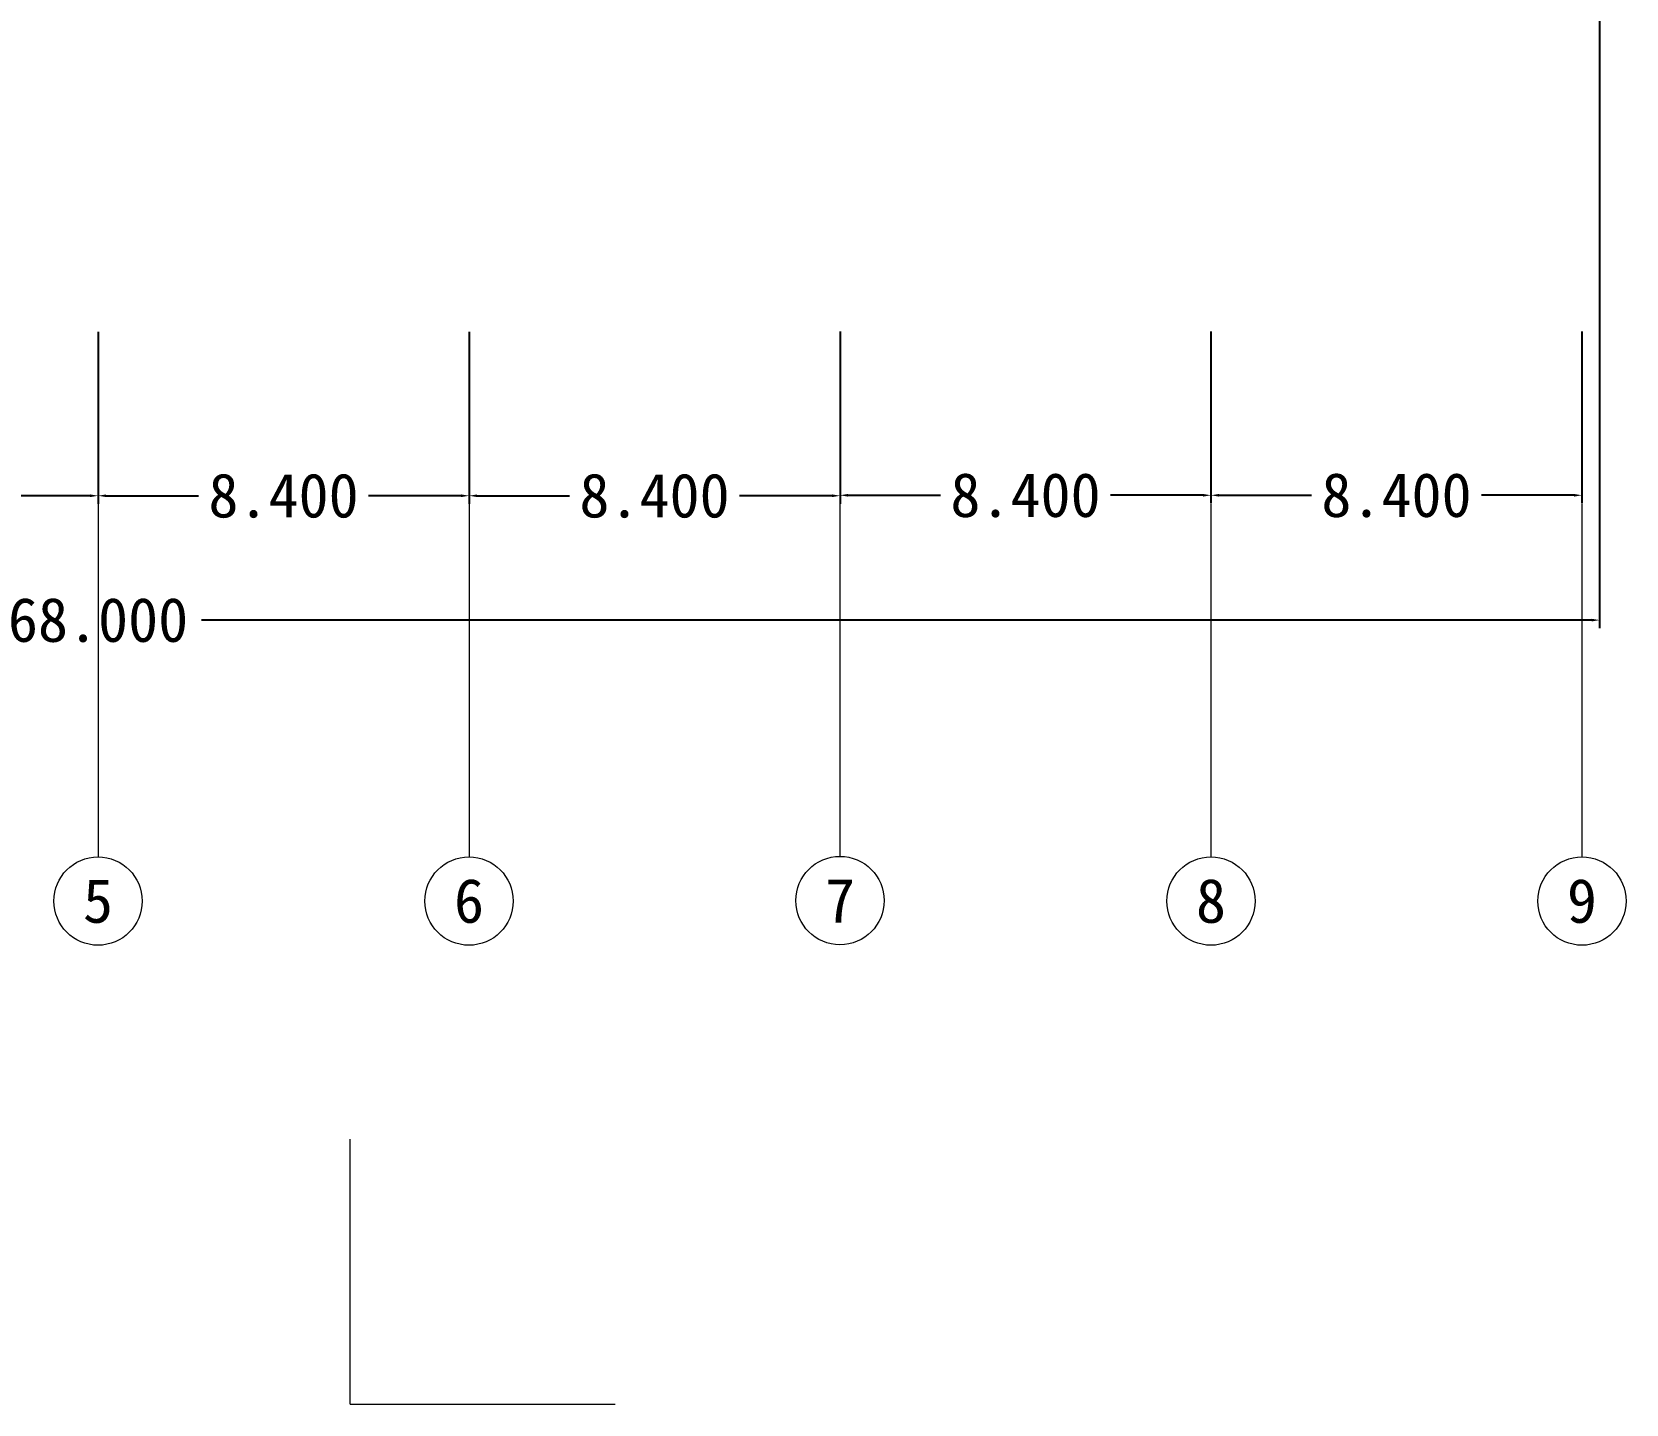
# Model space of a CAD drawing. Header units: metres. Extents: x -302 to 587, y -65 to 94.
# Drawn here: x 89.12 to 125.21, y -65.39 to -34.31 of the extents above; entities that cross this region are included whole.
import ezdxf

# ---------------------------------------------------------------- set-up
doc = ezdxf.new("R2010")
doc.units = ezdxf.units.M
doc.layers.add('PUB_TEXT', color=7, linetype='Continuous', lineweight=9)
doc.styles.add('mystyle', font='', dxfattribs={"height": 1})
doc.styles.get('mystyle').set_extended_font_data('SimSun')
doc.dimstyles.new('myyyy', dxfattribs={"dimtxt": 1, "dimasz": 0.18, "dimexe": 0.18, "dimexo": 0.0625, "dimgap": 0.09, "dimtad": 0, "dimtoh": 1, "dimdec": 3, "dimrnd": 0.001, "dimzin": 0, "dimdsep": 46, "dimtxsty": 'Standard', "dimcen": 0.09, "dimadec": 0, "dimazin": 0, "dimtfac": 1, "dimtdec": 3, "dimtofl": 0, "dimtmove": 0, "dimatfit": 3, "dimfxl": 1, "dimtolj": 1, "dimtzin": 0, "dimarcsym": 0})

# ---------------------------------------------------------------- blocks, each defined once
blk = doc.blocks.new('*D51')
at = {"layer": 'Defpoints', "color": 0, "ltscale": 3, "transparency": 16777216}
for p in [(82.214, -41.04), (90.614, -41.04), (90.614, -44.814)]:
    blk.add_point(p, dxfattribs=at)
at = {"layer": 'PUB_TEXT', "color": 0, "lineweight": -2, "ltscale": 3, "transparency": 16777216}
for p, q in [((82.214, -41.103), (82.214, -44.994)), ((90.614, -41.103), (90.614, -44.994)), ((82.394, -44.814), (84.49, -44.814)), ((90.434, -44.814), (88.337, -44.814))]:
    blk.add_line(p, q, dxfattribs=at)
at = {"layer": 'PUB_TEXT', "color": 0, "ltscale": 3, "transparency": 16777216}
for points in [[(82.394, -44.784), (82.394, -44.844), (82.214, -44.814)], [(90.434, -44.784), (90.434, -44.844), (90.614, -44.814)]]:
    blk.add_solid(points, dxfattribs=at)
at = {"layer": 'PUB_TEXT', "color": 0, "ltscale": 3, "transparency": 16777216, "insert": (86.414, -44.814), "char_height": 1, "attachment_point": 5}
blk.add_mtext('\\A1;8.400', dxfattribs=at)
blk = doc.blocks.new('*D52')
at = {"layer": 'Defpoints', "color": 0, "ltscale": 3, "transparency": 16777216}
for p in [(90.614, -41.04), (99.014, -41.04), (99.014, -44.814)]:
    blk.add_point(p, dxfattribs=at)
at = {"layer": 'PUB_TEXT', "color": 0, "lineweight": -2, "ltscale": 3, "transparency": 16777216}
for p, q in [((90.614, -41.103), (90.614, -44.994)), ((99.014, -41.103), (99.014, -44.994)), ((90.794, -44.814), (92.89, -44.814)), ((98.834, -44.814), (96.737, -44.814))]:
    blk.add_line(p, q, dxfattribs=at)
at = {"layer": 'PUB_TEXT', "color": 0, "ltscale": 3, "transparency": 16777216}
for points in [[(90.794, -44.784), (90.794, -44.844), (90.614, -44.814)], [(98.834, -44.784), (98.834, -44.844), (99.014, -44.814)]]:
    blk.add_solid(points, dxfattribs=at)
at = {"layer": 'PUB_TEXT', "color": 0, "ltscale": 3, "transparency": 16777216, "insert": (94.814, -44.814), "char_height": 1, "attachment_point": 5}
blk.add_mtext('\\A1;8.400', dxfattribs=at)
blk = doc.blocks.new('*D53')
at = {"layer": 'Defpoints', "color": 0, "ltscale": 3, "transparency": 16777216}
for p in [(99.014, -41.04), (107.414, -41.04), (107.414, -44.814)]:
    blk.add_point(p, dxfattribs=at)
at = {"layer": 'PUB_TEXT', "color": 0, "lineweight": -2, "ltscale": 3, "transparency": 16777216}
for p, q in [((99.014, -41.103), (99.014, -44.994)), ((107.414, -41.103), (107.414, -44.994)), ((99.194, -44.814), (101.29, -44.814)), ((107.234, -44.814), (105.137, -44.814))]:
    blk.add_line(p, q, dxfattribs=at)
at = {"layer": 'PUB_TEXT', "color": 0, "ltscale": 3, "transparency": 16777216}
for points in [[(99.194, -44.784), (99.194, -44.844), (99.014, -44.814)], [(107.234, -44.784), (107.234, -44.844), (107.414, -44.814)]]:
    blk.add_solid(points, dxfattribs=at)
at = {"layer": 'PUB_TEXT', "color": 0, "ltscale": 3, "transparency": 16777216, "insert": (103.214, -44.814), "char_height": 1, "attachment_point": 5}
blk.add_mtext('\\A1;8.400', dxfattribs=at)
blk = doc.blocks.new('*D54')
at = {"layer": 'Defpoints', "color": 0, "ltscale": 3, "transparency": 16777216}
for p in [(107.414, -41.029), (115.814, -41.029), (115.814, -44.803)]:
    blk.add_point(p, dxfattribs=at)
at = {"layer": 'PUB_TEXT', "color": 0, "lineweight": -2, "ltscale": 3, "transparency": 16777216}
for p, q in [((107.414, -41.092), (107.414, -44.983)), ((115.814, -41.092), (115.814, -44.983)), ((107.594, -44.803), (109.69, -44.803)), ((115.634, -44.803), (113.537, -44.803))]:
    blk.add_line(p, q, dxfattribs=at)
at = {"layer": 'PUB_TEXT', "color": 0, "ltscale": 3, "transparency": 16777216}
for points in [[(107.594, -44.773), (107.594, -44.833), (107.414, -44.803)], [(115.634, -44.773), (115.634, -44.833), (115.814, -44.803)]]:
    blk.add_solid(points, dxfattribs=at)
at = {"layer": 'PUB_TEXT', "color": 0, "ltscale": 3, "transparency": 16777216, "insert": (111.614, -44.803), "char_height": 1, "attachment_point": 5}
blk.add_mtext('\\A1;8.400', dxfattribs=at)
blk = doc.blocks.new('*D55')
at = {"layer": 'Defpoints', "color": 0, "ltscale": 3, "transparency": 16777216}
for p in [(115.814, -41.029), (124.214, -41.029), (124.214, -44.803)]:
    blk.add_point(p, dxfattribs=at)
at = {"layer": 'PUB_TEXT', "color": 0, "lineweight": -2, "ltscale": 3, "transparency": 16777216}
for p, q in [((115.814, -41.092), (115.814, -44.983)), ((124.214, -41.092), (124.214, -44.983)), ((115.994, -44.803), (118.09, -44.803)), ((124.034, -44.803), (121.937, -44.803))]:
    blk.add_line(p, q, dxfattribs=at)
at = {"layer": 'PUB_TEXT', "color": 0, "ltscale": 3, "transparency": 16777216}
for points in [[(115.994, -44.773), (115.994, -44.833), (115.814, -44.803)], [(124.034, -44.773), (124.034, -44.833), (124.214, -44.803)]]:
    blk.add_solid(points, dxfattribs=at)
at = {"layer": 'PUB_TEXT', "color": 0, "ltscale": 3, "transparency": 16777216, "insert": (120.014, -44.803), "char_height": 1, "attachment_point": 5}
blk.add_mtext('\\A1;8.400', dxfattribs=at)
blk = doc.blocks.new('*D71')
at = {"layer": 'Defpoints', "color": 0, "ltscale": 3, "transparency": 16777216}
for p in [(56.614, -2.674), (124.614, -7.44), (124.614, -47.631)]:
    blk.add_point(p, dxfattribs=at)
at = {"layer": 'PUB_TEXT', "color": 0, "lineweight": -2, "ltscale": 3, "transparency": 16777216}
for p, q in [((56.614, -2.737), (56.614, -47.811)), ((124.614, -7.503), (124.614, -47.811)), ((56.794, -47.631), (88.274, -47.631)), ((124.434, -47.631), (92.954, -47.631))]:
    blk.add_line(p, q, dxfattribs=at)
at = {"layer": 'PUB_TEXT', "color": 0, "ltscale": 3, "transparency": 16777216}
for points in [[(56.794, -47.601), (56.794, -47.661), (56.614, -47.631)], [(124.434, -47.601), (124.434, -47.661), (124.614, -47.631)]]:
    blk.add_solid(points, dxfattribs=at)
at = {"layer": 'PUB_TEXT', "color": 0, "ltscale": 3, "transparency": 16777216, "insert": (90.614, -47.631), "char_height": 1, "attachment_point": 5}
blk.add_mtext('\\A1;68.000', dxfattribs=at)

msp = doc.modelspace()

# ---------------------------------------------------------------- linework, layer by layer
at = {"layer": 'PUB_TEXT', "ltscale": 3}
for p, q in [((90.6136, -44.9943), (90.6136, -52.9943)), ((99.0136, -44.9943), (99.0136, -52.9943)), ((107.4136, -44.9832), (107.4136, -52.9832)), ((115.8136, -44.9943), (115.8136, -52.9943)), ((124.2136, -44.9943), (124.2136, -52.9943)), ((96.323, -65.3879), (96.323, -59.3879)), ((96.323, -65.3879), (102.323, -65.3879))]:
    msp.add_line(p, q, dxfattribs=at)
for centre in [(90.6136, -53.9943), (99.0136, -53.9943), (107.4136, -53.9832), (115.8136, -53.9943), (124.2136, -53.9943)]:
    msp.add_circle(centre, 1, dxfattribs=at)

# ---------------------------------------------------------------- texts
at = {"layer": 'PUB_TEXT', "ltscale": 3, "char_height": 1, "attachment_point": 5, "style": 'mystyle'}
for s, insert in [('5', (90.6136, -53.9943)), ('6', (99.0136, -53.9943)), ('7', (107.4136, -53.9832)), ('8', (115.8136, -53.9943)), ('9', (124.2136, -53.9943))]:
    msp.add_mtext_dynamic_manual_height_columns(s, width=1.774604, gutter_width=5, heights=[0], dxfattribs=dict(at, insert=insert))

# ---------------------------------------------------------------- dimensions: what is measured, and where the dimension line sits
at = {"layer": 'PUB_TEXT', "ltscale": 3}
for base, p1, p2, picture, middle in [((124.6136, -47.6309), (56.6136, -2.6742), (124.6136, -7.4402), '*D71', (90.6136, -47.6309)), ((90.6136, -44.8143), (82.2136, -41.0402), (90.6136, -41.0402), '*D51', (86.4136, -44.8143)), ((99.0136, -44.8143), (90.6136, -41.0402), (99.0136, -41.0402), '*D52', (94.8136, -44.8143)), ((107.4136, -44.8143), (99.0136, -41.0402), (107.4136, -41.0402), '*D53', (103.2136, -44.8143)), ((115.8136, -44.8032), (107.4136, -41.0291), (115.8136, -41.0291), '*D54', (111.6136, -44.8032)), ((124.2136, -44.8032), (115.8136, -41.0291), (124.2136, -41.0291), '*D55', (120.0136, -44.8032))]:
    dim = msp.add_linear_dim(base=base, p1=p1, p2=p2, dimstyle='myyyy', dxfattribs=at)
    dim.commit()
    dim.dimension.update_dxf_attribs({"geometry": picture, "text_midpoint": middle})

doc.saveas('drawing.dxf')
